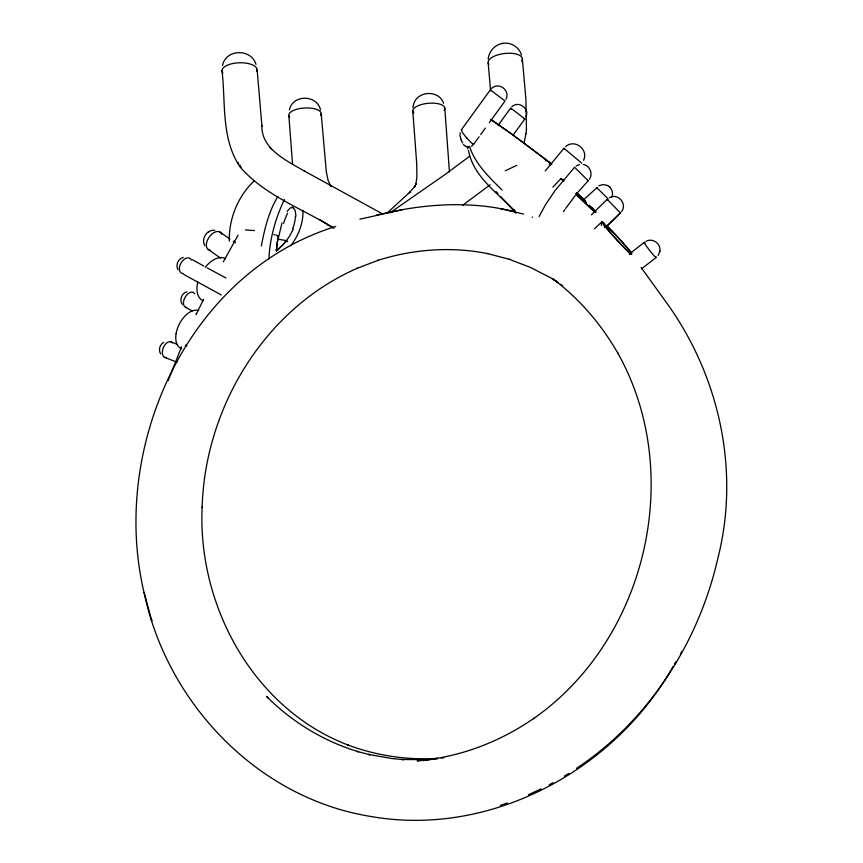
<?xml version="1.0" encoding="UTF-8"?>
<svg xmlns="http://www.w3.org/2000/svg" width="863" height="863" viewBox="0 0 863 863"><rect width="100%" height="100%" fill="white"/><g stroke="black" fill="none" stroke-linecap="round" stroke-linejoin="round"><path stroke-width="1.29" d="M513.075 135.124L524.844 118.954L512.385 109.299L510.529 108.263L498.07 125.394M276.322 251.036L276.44 249.148M526.452 129.482L525.934 99.644L522.363 58.846M467.822 146.483L467.768 149.029M276.43 249.267L276.419 251.122L284.801 242.751L289.731 235.944L293.344 228.954M276.516 249.806L277.012 244.089M659.861 251.047C661.177 243.571 652.514 237.649 645.912 241.327M276.538 249.58L277.088 243.603M524.208 142.276L525.988 133.517M525.955 133.841L526.484 129.159M277.131 244.456L277.476 242.266M277.206 243.97L277.357 242.999M261.381 245.89C264.574 228.846 268.727 211.478 277.875 196.548M460.152 132.816L459.99 135.804M277.25 242.503L282.018 222.945M277.357 241.888L277.746 239.709M488.178 59.008C488.922 51.553 494.769 44.833 502.19 43.484M658.124 255.437L659.699 251.91M412.881 107.605L413.14 106.16M659.688 251.985L659.871 250.982M277.757 239.666L278.404 236.581L277.433 236.095M583.701 199.655L596.969 187.681M222.535 65.545C225.631 48.813 251.349 48.35 255.966 64.358M413.291 105.545C416.052 90.766 438.825 89.051 443.625 103.366M526.085 116.624C529.688 108.123 518.113 100.259 511.683 106.958M289.364 109.935C292.622 94.229 317.088 94.466 320.54 109.946M611.878 197.109C613.712 192.967 611.608 187.379 607.52 185.491M583.582 160.238C588.89 149.461 574.521 138.544 565.578 146.634M168.166 380.551L181.618 346.678M505.977 99.385C510.551 90.432 498.836 81.435 491.479 88.501M539.084 216.559L545.502 204.714L555.017 190.615L574.596 167.26L588.188 180.788L578.037 192.104M163.754 342.341C159.709 344.445 158.199 350.054 160.669 353.895M196.106 314.531L203.592 299.321M284.38 199.547C275.577 218.015 269.817 238.415 268.911 258.9M223.269 261.91L238.123 235.103M673.118 666.355C614.337 770.562 490.087 837.736 370.378 816.387C258.188 798.297 167.81 703.949 144.466 594.165L144.056 592.547C109.515 447.002 187.659 272.33 335.761 226.43M674.435 664.089L675.761 661.813M680.389 653.874L681.716 651.608M589.386 179.299C593.259 173.959 589.904 165.437 583.302 164.477M186.883 291.802C181.651 293.129 179.159 299.968 182.287 304.359M621.619 211.478C627.595 203.938 617.822 192.6 609.494 197.681M563.507 211.662L564.941 209.526M287.109 211.413L290.195 207.972L292.891 207.519M565.664 208.458L575.384 195.362M466.71 137.961A9.644 1.392 49 0 1 461.425 129.73L490.313 89.881L505.038 100.982L489.31 122.665M473.593 144.358L479.094 136.764M480.669 134.596L485.384 128.091M290.68 245.782C298.404 235.75 303.528 223.226 302.913 210.41M287.066 241.036L286.289 240.615L284.466 242.837M545.254 170.982L563.927 148.296L581.791 163.193M284.326 243.01L280.367 247.314M552.849 187.131L561.036 178.512M280.141 247.53L276.451 250.928M591.382 214.855L607.196 199.353L607.692 199.709M594.553 228.706L602.018 221.759M386.753 213.366L410.357 191.715L409.299 192.827L415.362 185.707L414.531 186.958L416.063 183.765L415.858 184.402L416.894 176.991L416.721 163.797L412.794 110.896M254.251 180.82C238.015 196.063 228.663 218.975 229.321 241.209M604.521 225.114L605.632 225.577L607.034 228.727M472.611 145.426L471.349 146.279M490.184 184.758L462.654 205.275M629.774 253.7L644.316 242.341M469.612 156.3L445.524 174.197L389.957 212.848M641.565 268.825L656.128 257.519M214.768 230.313C206.893 229.342 200.82 238.835 204.855 245.621M576.473 768.372C649.019 720.378 698.847 642.137 717.962 557.843C740.206 470.098 719.181 375.459 666.419 302.557L641.133 267.487M576.063 166.03L579.548 164.531M208.123 232.104L209.062 231.521M510.508 108.328L511.284 109.159M564.348 776.117L568.836 773.485M505.233 170.809L516.829 165.329M553.129 782.709L549.116 784.78M185.265 345.459L186.408 344.855M598.793 185.772L603.14 184.531L607.552 185.502M541.069 788.868L528.383 794.769M234.628 241.219L233.431 241.769M524.844 118.954L524.078 118.673M183.269 257.401C178.112 258.587 175.329 265.092 178.037 269.644M500.303 805.287L507.39 803.011M359.925 219.202L402.784 209.58C439.407 203.118 477.444 202.374 513.69 211.5M425.049 760.055L424.294 760.26A42.524 17.26 86.6 0 0 422.978 760.745M376.322 215.07L402.784 209.58M502.654 43.398C510.713 41.823 519.202 47.174 521.565 54.984M425.804 759.893L437.336 758.48M501.878 43.538L502.816 43.366M433.949 759.009L437.617 758.555M441.284 758.102L443.733 757.8M550.821 164.79L549.353 164.941M245.416 229.957L254.412 230.583M426.387 759.645L402.201 759.505L403.701 759.613L391.78 758.523L368.425 754.391L369.893 754.78L357.023 751.36L358.501 751.749C323.852 741.414 292.136 722.007 266.581 696.495L268.307 698.135M437.358 758.35C406.948 760.281 376.322 755.621 347.8 744.952L348.641 745.254C253.722 709.343 197.487 605.966 202.147 507.034L202.136 507.412C204.909 407.541 264.596 308.727 357.336 268.242L356.775 268.458L378.318 260.248L377.681 260.453C413.15 249.105 451.446 246.289 488.016 253.7M468.555 146.98L465.74 146.386L463.377 144.553M431.867 759.375L417.174 760.81C459.073 757.498 499.494 742.18 533.97 718.275L533.399 718.717C646.7 639.85 685.502 473.291 617.671 352.838L617.973 353.409C601.533 324.564 579.569 298.943 553 278.954L557.379 281.942M629.505 254.089L630.54 254.164A4.962 0.766 15.7 0 0 629.914 253.798L629.515 253.636M278.404 236.581L277.465 236.494M286.289 240.615L279.979 239.493M279.849 239.472L277.465 239.029M500.152 208.555L523.517 214.056M487.142 253.474L509.882 259.439M465.74 146.386L466.84 146.786M508.997 259.213L530.281 267.347L550.777 277.864L558.361 282.859M170.885 341.834L176.883 344.175M273.808 234.488L274.973 234.963M164.66 357.347L176.958 362.233M221.306 294.941L183.765 274.466M382.244 213.744L304.11 170.896M226.02 278.026L207.012 267.8M185.383 307.206L192.169 310.896M334.057 228.242C302.654 208.77 265.2 195.761 240.443 167.325M203.776 266.031L192.352 259.698M490.508 119.612L491.284 120.054A33.948 1.338 36.7 0 1 504.024 128.706M304.369 171.047C285.329 160.043 261.198 148.598 261.856 125.513L261.942 126.127L257.098 69.472M319.472 219.504L328.663 225.286M331.543 226.991L332.751 227.703L327.465 224.585M492.298 120.399L505.049 129.428M560.519 284.283L562.687 285.718M220.022 232.115L230 239.019M233.323 241.316L235.545 242.848M208.005 249.278L220.507 258.059M504.132 128.598L509.31 132.492M505.405 129.515L506.311 130.162M506.764 130.496L507.692 131.154M508.231 131.543L512.633 134.898M293.355 207.767L295.275 210.874L295.987 216.279M509.947 132.783L510.972 133.528M511.759 134.11L515.038 136.494M513.765 135.728L518.372 139.105A74.606 2.88 36.7 0 1 539.375 154.757A65.437 2.535 36.7 0 1 550.756 163.441M516.085 137.26L517.455 138.274M518.512 139.051L551.856 164.121M514.769 210.842C497.53 192.924 473.258 176.635 468.544 150.583M292.158 206.861L293.183 207.659M609.181 186.57L609.731 187.055M608.113 198.814L596.613 187.498M588.178 180.777L587.412 180.022M564.564 148.954L563.971 148.36M502.007 189.979C489.235 177.239 475.135 163.959 469.494 146.322M330.551 186.009L331.014 186.505L328.134 180.55L326.322 171.888L321.198 113.528M269.634 147.325L271.101 148.911M496.128 191.608L497.929 193.56M500.637 196.505L515.977 213.183M620.044 212.395L620.411 212.924L605.47 227.465L620.411 212.913L607.196 199.353M240.281 167.12C220.95 139.18 225.804 102.805 222.018 70.734M238.641 164.078L238.091 162.384M461.23 140.227L460.734 138.458M144.056 592.547L151.845 620.95L151.359 619.149M526.527 112.222L526.354 111.305M292.579 164.455L288.835 115.588M488.145 62.762L490.637 90.906M444.79 108.08L449.44 171.974M462.762 143.031A2.956 0.82 68.6 0 1 461.349 140.27M460.637 138.436A5.383 2.222 68.7 0 1 460.346 136.634M472.406 143.668A9.18 0.885 48.5 0 1 466.764 137.929M473.366 144.175A9.471 0.755 51.5 0 1 472.87 144.283M461.435 129.73A9.407 1.284 52 0 1 461.985 129.828M241.068 167.228A8.587 5.135 -53.6 0 1 240 165.157M186.872 345.826A9.871 4.531 -26.3 0 1 186.484 345.944M196.106 313.852A9.709 4.865 78 0 1 196.484 313.431M285.912 240.863A32.46 4.595 13.3 0 1 287.573 241.748M276.138 235.049A32.729 5.922 13.1 0 1 278.512 236.214M601.565 225.437A25.933 10.119 65.8 0 1 601.36 223.765M604.445 227.379A10.939 3.064 78 0 1 604.758 225.804M609.526 231.564A25.61 8.824 67.2 0 1 609.483 231.295M295.383 216.408A22.33 14.261 -77.3 0 1 292.719 228.501M283.636 223.334A22.039 7.465 -73.3 0 1 287.606 213.193M197.832 282.19A23.776 13.927 -60.5 0 0 197.584 283.291A24.261 14.196 -60.5 0 0 196.958 288.652A23.851 13.97 -60.5 0 0 203.247 300.723M205.243 267.303A23.776 13.927 -60.5 0 1 206.742 265.545A24.25 14.196 -60.5 0 1 211.769 261.036A23.851 13.97 -60.5 0 1 225.674 258.706M183.258 273.549A8.533 5.307 -60.4 0 1 181.165 262.751A8.533 5.307 -60.4 0 1 191.381 260.076M186.786 307.573A8.371 4.962 -61.6 0 1 185.135 297.206A8.371 4.962 -61.6 0 1 194.628 293.798M166.451 357.595A8.36 4.995 -68.3 0 1 163.29 347.767A8.36 4.995 -68.3 0 1 172.352 342.891M181.715 348.792A21.003 12.33 -63.1 0 1 175.772 338.533A21.359 12.535 -63.1 0 1 176.084 333.798M176.084 333.819A21.003 12.33 -63.1 0 1 183.398 317.8A21.359 12.535 -63.1 0 1 187.616 313.636A21.003 12.33 -63.1 0 1 198.641 310.475M210.108 250.108A10.475 6.192 -55.5 0 1 209.342 236.894A10.475 6.192 -55.5 0 1 221.651 234.294M514.337 209.795A70.442 5.642 43.3 0 1 514.747 210.842M550.421 163.657A68.684 2.783 36.7 0 1 549.181 162.934M546.052 160.993A76.408 3.107 36.7 0 1 545.492 160.626M532.417 217.347A21.661 1.284 44.3 0 1 532.18 217.023M562.967 180.874A26.99 0.787 44.3 0 1 562.191 180.011A26.537 0.777 44.3 0 1 563.161 180.087M595.416 212.643A26.537 0.777 44.3 0 1 584.089 202.039A26.98 0.787 44.3 0 1 579.192 197.293A26.537 0.777 44.3 0 1 575.459 193.614M577.11 193.107A26.537 0.777 44.3 0 1 584.952 200.777M591.468 207.303A26.537 0.777 44.3 0 1 595.88 211.867M594.952 212.071A24.38 0.712 44.3 0 1 576.657 194.714M562.924 180.54A24.38 0.712 44.3 0 1 563.938 180.96M576.473 192.578A24.38 0.712 44.3 0 1 586.473 202.374M589.235 205.146A24.38 0.712 44.3 0 1 595.912 212.071M655.869 256.699A9.612 0.734 52 0 1 649.494 250.205A9.612 0.734 52 0 1 645.168 242.935M631.004 254.499A23.776 1.305 47.5 0 1 621.576 245.027A24.175 1.327 47.5 0 1 617.433 240.594A23.711 1.305 47.5 0 1 605.395 226.818A24.175 1.327 47.5 0 1 602.957 223.657A23.776 1.305 47.5 0 1 604.467 223.582M606.862 225.815A23.776 1.305 47.5 0 1 631.845 253.28M631.08 254.197A21.413 1.176 47.5 0 1 612.126 234.499A21.413 1.176 47.5 0 1 604.618 224.11M605.804 225.124A21.413 1.176 47.5 0 1 619.72 239.407A21.413 1.176 47.5 0 1 631.738 253.582M222.913 73.096A17.562 7.519 -1.8 0 1 238.49 62.816A17.562 7.519 -1.8 0 1 256.764 71.349M289.666 117.282A16.224 6.483 -3.1 0 1 304.488 108.026A16.224 6.483 -3.1 0 1 320.648 115.48M413.862 113.107A16.063 6.386 -5.3 0 1 428.231 103.29A16.063 6.386 -5.3 0 1 444.121 110.335M488.868 64.455A17.217 7.271 -6.8 0 1 505.276 53.409A17.217 7.271 -6.8 0 1 521.608 61.262"/></g></svg>
